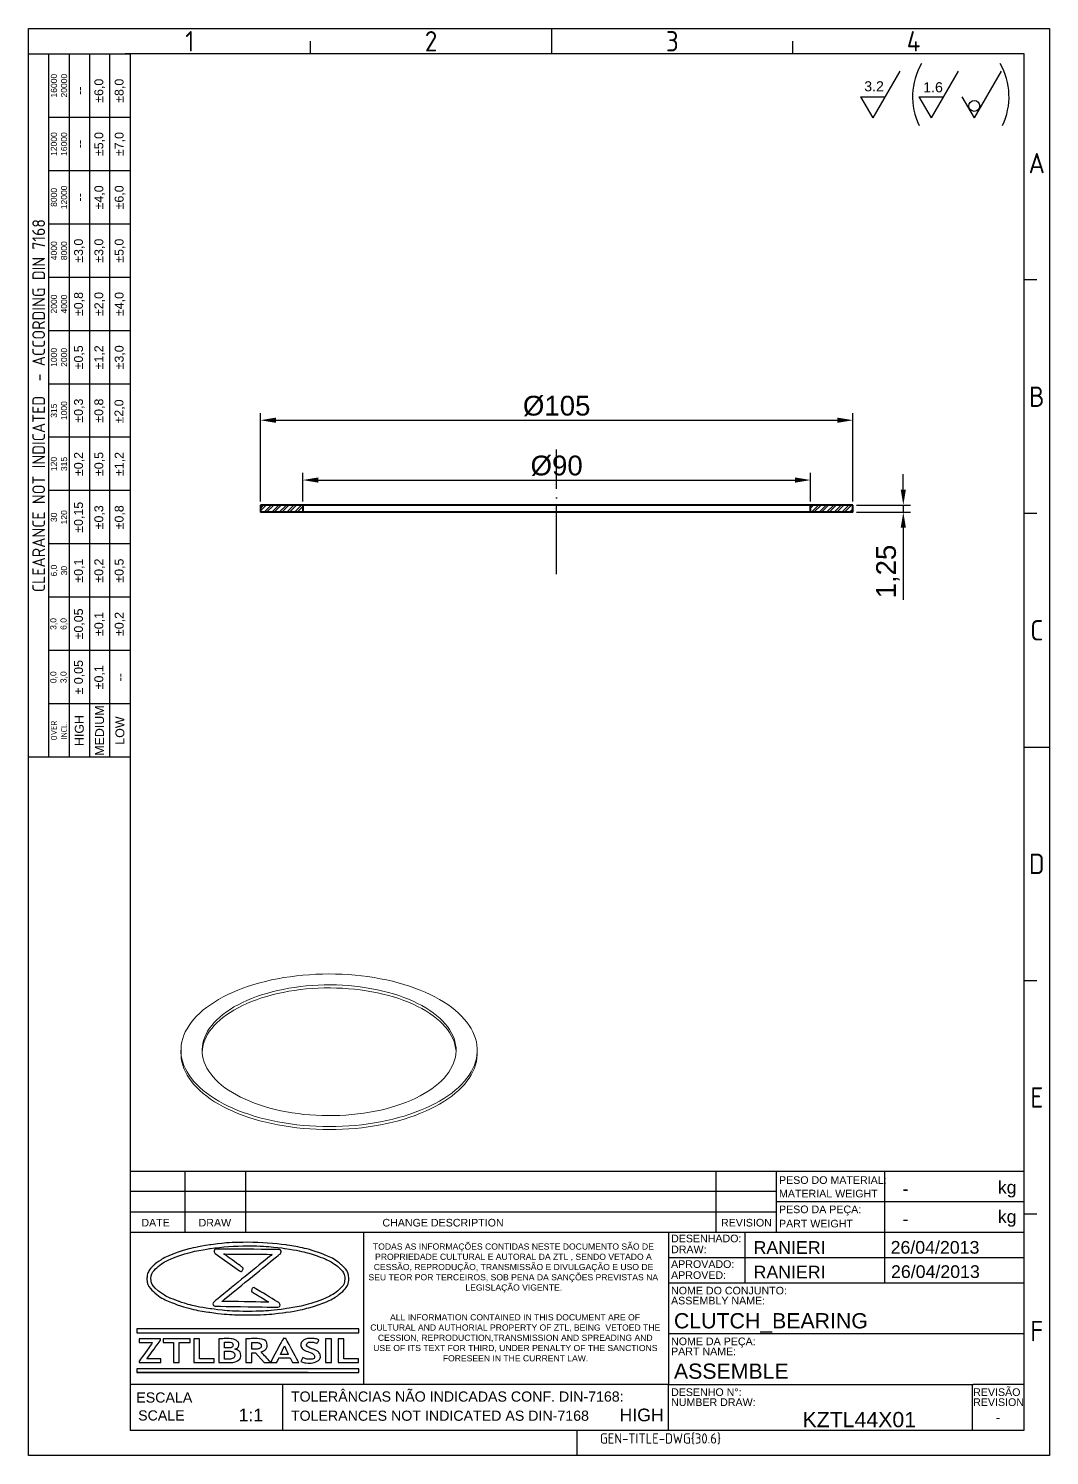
# Model space of a CAD drawing. Header units: millimetres. Extents: x 4510 to 4691, y 1198 to 1451.
import ezdxf
from ezdxf.enums import TextEntityAlignment as Align

# ---------------------------------------------------------------- set-up
doc = ezdxf.new("R2010")
doc.units = ezdxf.units.MM
doc.linetypes.add('ACAD_ISO02W100', pattern=[15, 12, -3])
doc.linetypes.add('ACAD_ISO04W100', pattern=[30, 24, -3, 0, -3])
for name, color, linetype, lineweight in [('AM_0', 7, 'Continuous', 40), ('AM_4', 1, 'ACAD_ISO04W100', 25), ('AM_5', 1, 'Continuous', 25), ('AM_8', 40, 'ACAD_ISO02W100', 35)]:
    doc.layers.add(name, color=color, linetype=linetype, lineweight=lineweight)
doc.layers.add('Camada 1', color=7, linetype='Continuous')
doc.styles.add('ACISOTS', font='isocp.shx', dxfattribs={"height": 1})
doc.styles.get("Standard").update_dxf_attribs({"font": 'arial.ttf'})
doc.dimstyles.new('ISO-25', dxfattribs={"dimtxt": 3.5, "dimasz": 2.75, "dimexe": 1.25, "dimexo": 0.625, "dimtad": 1, "dimtxsty": 'Standard', "dimcen": 2.5, "dimadec": 0, "dimazin": 0, "dimtfac": 1, "dimtmove": 0, "dimatfit": 3, "dimfxl": 1, "dimarcsym": 0})

# ---------------------------------------------------------------- blocks, each defined once
blk = doc.blocks.new('*D12')
at = {"layer": 'AM_5', "color": 0, "lineweight": -2, "ltscale": 0.25, "transparency": 16777216}
for p, q in [((4551.51, 1366.96), (4551.51, 1382.63)), ((4554.26, 1381.38), (4653.76, 1381.38)), ((4656.51, 1366.96), (4656.51, 1382.63))]:
    blk.add_line(p, q, dxfattribs=at)
at = {"layer": 'AM_5', "color": 0, "ltscale": 0.25, "transparency": 16777216}
for points in [[(4554.26, 1381.84), (4554.26, 1380.92), (4551.51, 1381.38)], [(4653.76, 1381.84), (4653.76, 1380.92), (4656.51, 1381.38)]]:
    blk.add_solid(points, dxfattribs=at)
at = {"layer": 'Defpoints', "color": 0, "ltscale": 0.25, "transparency": 16777216}
for p in [(4656.51, 1381.38), (4551.51, 1366.33), (4656.51, 1366.33)]:
    blk.add_point(p, dxfattribs=at)
at = {"layer": 'AM_5', "color": 0, "ltscale": 0.25, "transparency": 16777216, "insert": (4604.01, 1383.89), "char_height": 3.5, "attachment_point": 5}
blk.add_mtext('%%C105', dxfattribs=at)
blk = doc.blocks.new('*D13')
at = {"layer": 'AM_5', "color": 0, "lineweight": -2, "ltscale": 0.25, "transparency": 16777216}
for p, q in [((4559.01, 1366.96), (4559.01, 1372.03)), ((4561.76, 1370.78), (4646.26, 1370.78)), ((4649.01, 1366.96), (4649.01, 1372.03))]:
    blk.add_line(p, q, dxfattribs=at)
at = {"layer": 'AM_5', "color": 0, "ltscale": 0.25, "transparency": 16777216}
for points in [[(4561.76, 1371.24), (4561.76, 1370.32), (4559.01, 1370.78)], [(4646.26, 1371.24), (4646.26, 1370.32), (4649.01, 1370.78)]]:
    blk.add_solid(points, dxfattribs=at)
at = {"layer": 'Defpoints', "color": 0, "ltscale": 0.25, "transparency": 16777216}
for p in [(4649.01, 1370.78), (4559.01, 1366.33), (4649.01, 1366.33)]:
    blk.add_point(p, dxfattribs=at)
at = {"layer": 'AM_5', "color": 0, "ltscale": 0.25, "transparency": 16777216, "insert": (4604.01, 1373.29), "char_height": 3.5, "attachment_point": 5}
blk.add_mtext('%%C90', dxfattribs=at)
blk = doc.blocks.new('*D14')
at = {"layer": 'AM_5', "color": 0, "lineweight": -2, "ltscale": 0.25, "transparency": 16777216}
for p, q in [((4665.43, 1369.08), (4665.43, 1371.83)), ((4657.13, 1366.33), (4666.68, 1366.33)), ((4665.43, 1366.33), (4665.43, 1365.08)), ((4657.13, 1365.08), (4666.68, 1365.08)), ((4665.43, 1362.33), (4665.43, 1349.54))]:
    blk.add_line(p, q, dxfattribs=at)
at = {"layer": 'AM_5', "color": 0, "ltscale": 0.25, "transparency": 16777216}
for points in [[(4664.97, 1369.08), (4665.89, 1369.08), (4665.43, 1366.33)], [(4664.97, 1362.33), (4665.89, 1362.33), (4665.43, 1365.08)]]:
    blk.add_solid(points, dxfattribs=at)
at = {"layer": 'Defpoints', "color": 0, "ltscale": 0.25, "transparency": 16777216}
for p in [(4656.51, 1366.33), (4656.51, 1365.08), (4665.43, 1365.08)]:
    blk.add_point(p, dxfattribs=at)
at = {"layer": 'AM_5', "color": 0, "ltscale": 0.25, "transparency": 16777216, "insert": (4662.7, 1354.56), "char_height": 3.5, "attachment_point": 5, "rotation": 90}
blk.add_mtext('1,25', dxfattribs=at)

msp = doc.modelspace()

# ---------------------------------------------------------------- hatches: boundary and pattern name
at = {"layer": 'AM_5', "ltscale": 0.25}
h = msp.add_hatch(dxfattribs=at)
h.set_pattern_fill('ANSI32', color=256, scale=0.1)
h.paths.add_polyline_path([(4559.005, 1366.33), (4551.505, 1366.33), (4551.505, 1365.08), (4559.005, 1365.08)])
h.paths.add_polyline_path([(4656.505, 1366.33), (4649.005, 1366.33), (4649.005, 1365.08), (4656.505, 1365.08)])

# ---------------------------------------------------------------- linework, layer by layer
at = {"color": 135, "lineweight": 25}
for p, q in [((4510.431, 1197.901), (4510.431, 1450.801)), ((4510.431, 1450.801), (4691.331, 1450.801)), ((4603.131, 1446.301), (4603.131, 1450.801)), ((4691.331, 1450.801), (4691.331, 1197.901)), ((4560.381, 1446.301), (4560.381, 1448.551)), ((4645.881, 1446.301), (4645.881, 1448.551)), ((4514.031, 1321.651), (4514.031, 1446.301)), ((4517.631, 1446.301), (4517.631, 1321.651)), ((4521.231, 1446.301), (4521.231, 1321.651)), ((4524.831, 1321.651), (4524.831, 1446.301)), ((4528.431, 1435.051), (4514.031, 1435.051)), ((4528.431, 1425.601), (4514.031, 1425.601)), ((4528.431, 1416.151), (4514.031, 1416.151)), ((4528.431, 1406.701), (4514.031, 1406.701)), ((4689.081, 1406.251), (4686.831, 1406.251)), ((4528.431, 1397.251), (4514.031, 1397.251)), ((4528.431, 1387.801), (4514.031, 1387.801)), ((4528.431, 1378.351), (4514.031, 1378.351)), ((4528.431, 1368.901), (4514.031, 1368.901)), ((4689.081, 1364.851), (4686.831, 1364.851)), ((4528.431, 1359.451), (4514.031, 1359.451)), ((4528.431, 1350.001), (4514.031, 1350.001)), ((4528.431, 1340.551), (4514.031, 1340.551)), ((4528.431, 1331.101), (4514.031, 1331.101)), ((4686.831, 1323.451), (4691.331, 1323.451)), ((4689.081, 1282.051), (4686.831, 1282.051)), ((4689.081, 1240.651), (4686.831, 1240.651)), ((4607.631, 1197.901), (4607.631, 1202.401)), ((4691.331, 1197.901), (4510.431, 1197.901))]:
    msp.add_line(p, q, dxfattribs=at)
for p, q in [((4686.831, 1446.301), (4527.531, 1446.301)), ((4528.431, 1446.301), (4528.431, 1202.401)), ((4686.831, 1202.401), (4686.831, 1446.301)), ((4528.431, 1248.301), (4686.831, 1248.301)), ((4528.431, 1248.301), (4528.431, 1202.401)), ((4528.431, 1248.301), (4642.954, 1248.301)), ((4538.154, 1237.501), (4538.154, 1248.301)), ((4548.929, 1237.501), (4548.929, 1248.301)), ((4632.248, 1237.501), (4632.248, 1248.301)), ((4642.954, 1237.501), (4642.954, 1248.301)), ((4662.081, 1248.301), (4662.081, 1242.901)), ((4686.831, 1202.401), (4686.831, 1248.301)), ((4642.954, 1244.701), (4528.431, 1244.701)), ((4642.954, 1242.901), (4686.831, 1242.901)), ((4662.081, 1242.901), (4662.081, 1237.501)), ((4528.431, 1241.101), (4642.954, 1241.101)), ((4528.431, 1237.501), (4623.831, 1237.501)), ((4569.77, 1237.501), (4569.77, 1210.501)), ((4623.831, 1237.501), (4623.831, 1220.401)), ((4623.831, 1237.501), (4686.831, 1237.501)), ((4637.331, 1237.501), (4637.331, 1228.501)), ((4662.081, 1237.501), (4662.081, 1228.501)), ((4623.831, 1233.001), (4686.831, 1233.001)), ((4623.831, 1228.501), (4686.831, 1228.501)), ((4623.831, 1220.401), (4623.831, 1210.501)), ((4623.831, 1219.501), (4686.831, 1219.501)), ((4623.831, 1210.501), (4528.431, 1210.501)), ((4555.431, 1210.501), (4555.431, 1202.401)), ((4623.831, 1202.401), (4623.831, 1210.501)), ((4623.831, 1210.501), (4677.831, 1210.501)), ((4677.609, 1210.501), (4677.609, 1202.401)), ((4686.831, 1210.501), (4677.831, 1210.501)), ((4528.431, 1202.401), (4686.831, 1202.401)), ((4528.431, 1202.401), (4686.831, 1202.401))]:
    msp.add_line(p, q)
at = {"color": 7, "linetype": 'Continuous', "lineweight": 15}
for p, q in [((4537.442, 1269.715), (4537.442, 1269.179)), ((4589.942, 1269.179), (4589.942, 1269.715))]:
    msp.add_line(p, q, dxfattribs=at)
at = {"color": 135, "lineweight": 25}
msp.add_lwpolyline([(4528.431, 1446.301), (4528.431, 1321.651), (4510.431, 1321.651), (4510.431, 1446.301)], close=True, dxfattribs=at)
at = {"color": 7, "linetype": 'Continuous', "lineweight": 15, "flags": 128}
for points in [[(4575.943, 1281.672), (4576.958, 1281.381), (4577.947, 1281.067), (4578.908, 1280.731), (4579.839, 1280.374), (4580.739, 1279.996), (4581.605, 1279.597), (4582.436, 1279.18), (4583.231, 1278.743), (4583.987, 1278.289), (4584.704, 1277.819), (4585.379, 1277.332), (4586.012, 1276.83), (4586.601, 1276.315), (4587.146, 1275.787), (4587.644, 1275.246), (4588.096, 1274.695), (4588.5, 1274.134), (4588.855, 1273.565), (4589.161, 1272.988), (4589.417, 1272.404), (4589.623, 1271.816), (4589.778, 1271.223), (4589.882, 1270.627), (4589.935, 1270.03), (4589.936, 1269.431), (4589.886, 1268.834), (4589.785, 1268.238), (4589.633, 1267.645), (4589.43, 1267.056), (4589.176, 1266.472), (4588.873, 1265.895), (4588.52, 1265.325), (4588.119, 1264.764), (4587.67, 1264.212), (4587.173, 1263.671), (4586.631, 1263.142), (4586.045, 1262.626), (4585.414, 1262.124), (4584.741, 1261.636), (4584.026, 1261.165), (4583.272, 1260.71), (4582.479, 1260.272), (4581.65, 1259.854), (4580.786, 1259.454), (4579.888, 1259.075), (4578.958, 1258.716), (4577.999, 1258.379), (4577.011, 1258.064), (4575.997, 1257.772), (4574.96, 1257.504), (4573.9, 1257.259), (4572.82, 1257.039), (4571.723, 1256.843), (4570.609, 1256.673), (4569.483, 1256.528), (4568.344, 1256.409), (4567.197, 1256.316), (4566.043, 1256.249), (4564.884, 1256.209), (4563.723, 1256.195), (4562.562, 1256.207), (4561.403, 1256.246), (4560.248, 1256.312), (4559.101, 1256.403), (4557.962, 1256.521), (4556.834, 1256.664), (4555.72, 1256.833), (4554.622, 1257.028), (4553.541, 1257.247), (4552.48, 1257.49), (4551.441, 1257.758), (4550.426, 1258.048), (4549.438, 1258.362), (4548.476, 1258.698), (4547.545, 1259.055), (4546.646, 1259.434), (4545.779, 1259.832), (4544.948, 1260.25), (4544.153, 1260.686), (4543.397, 1261.14), (4542.681, 1261.611), (4542.005, 1262.097), (4541.372, 1262.599), (4540.783, 1263.114), (4540.238, 1263.643), (4539.74, 1264.183), (4539.288, 1264.734), (4538.884, 1265.295), (4538.529, 1265.864), (4538.223, 1266.441), (4537.967, 1267.025), (4537.761, 1267.614), (4537.606, 1268.206), (4537.502, 1268.802), (4537.449, 1269.4), (4537.448, 1269.998), (4537.498, 1270.595), (4537.599, 1271.191), (4537.752, 1271.784), (4537.955, 1272.373), (4538.208, 1272.957), (4538.512, 1273.534), (4538.864, 1274.104), (4539.266, 1274.666), (4539.715, 1275.217), (4540.211, 1275.758), (4540.753, 1276.287), (4541.34, 1276.803), (4541.97, 1277.306), (4542.644, 1277.793), (4543.358, 1278.265), (4544.112, 1278.72), (4544.905, 1279.157), (4545.734, 1279.576), (4546.599, 1279.975), (4547.497, 1280.354), (4548.426, 1280.713), (4549.386, 1281.05), (4550.373, 1281.365), (4551.387, 1281.657), (4552.425, 1281.926), (4553.484, 1282.17), (4554.564, 1282.391), (4555.662, 1282.586), (4556.775, 1282.757), (4557.902, 1282.901), (4559.04, 1283.02), (4560.187, 1283.113), (4561.341, 1283.18), (4562.5, 1283.22), (4563.661, 1283.234), (4564.822, 1283.222), (4565.981, 1283.183), (4567.136, 1283.118), (4568.284, 1283.026), (4569.422, 1282.908), (4570.55, 1282.765), (4571.664, 1282.596), (4572.762, 1282.402), (4573.843, 1282.183), (4574.904, 1281.939), (4575.943, 1281.672)], [(4574.193, 1279.964), (4575.128, 1279.695), (4576.037, 1279.403), (4576.918, 1279.09), (4577.769, 1278.755), (4578.588, 1278.4), (4579.374, 1278.025), (4580.124, 1277.631), (4580.836, 1277.219), (4581.51, 1276.791), (4582.144, 1276.346), (4582.736, 1275.886), (4583.284, 1275.413), (4583.789, 1274.926), (4584.247, 1274.428), (4584.659, 1273.919), (4585.024, 1273.4), (4585.34, 1272.873), (4585.608, 1272.339), (4585.825, 1271.799), (4585.993, 1271.254), (4586.11, 1270.706), (4586.176, 1270.155), (4586.191, 1269.604), (4586.155, 1269.053), (4586.069, 1268.503), (4585.932, 1267.956), (4585.744, 1267.413), (4585.506, 1266.875), (4585.219, 1266.344), (4584.883, 1265.82), (4584.5, 1265.305), (4584.069, 1264.8), (4583.592, 1264.306), (4583.069, 1263.825), (4582.503, 1263.357), (4581.895, 1262.903), (4581.245, 1262.465), (4580.555, 1262.043), (4579.827, 1261.638), (4579.063, 1261.252), (4578.263, 1260.885), (4577.431, 1260.538), (4576.568, 1260.211), (4575.675, 1259.907), (4574.756, 1259.624), (4573.811, 1259.364), (4572.843, 1259.128), (4571.855, 1258.916), (4570.848, 1258.728), (4569.825, 1258.565), (4568.788, 1258.427), (4567.739, 1258.315), (4566.681, 1258.229), (4565.617, 1258.169), (4564.548, 1258.135), (4563.477, 1258.127), (4562.407, 1258.145), (4561.34, 1258.19), (4560.278, 1258.261), (4559.223, 1258.357), (4558.179, 1258.48), (4557.147, 1258.627), (4556.13, 1258.8), (4555.131, 1258.998), (4554.15, 1259.22), (4553.192, 1259.466), (4552.257, 1259.735), (4551.348, 1260.026), (4550.466, 1260.34), (4549.615, 1260.674), (4548.796, 1261.03), (4548.011, 1261.405), (4547.261, 1261.798), (4546.548, 1262.21), (4545.874, 1262.639), (4545.24, 1263.083), (4544.649, 1263.543), (4544.1, 1264.017), (4543.596, 1264.503), (4543.137, 1265.002), (4542.725, 1265.511), (4542.36, 1266.029), (4542.044, 1266.556), (4541.777, 1267.09), (4541.559, 1267.63), (4541.392, 1268.175), (4541.275, 1268.723), (4541.208, 1269.274), (4541.193, 1269.825), (4541.229, 1270.377), (4541.315, 1270.926), (4541.453, 1271.473), (4541.64, 1272.016), (4541.878, 1272.554), (4542.165, 1273.086), (4542.501, 1273.609), (4542.885, 1274.124), (4543.316, 1274.629), (4543.793, 1275.123), (4544.315, 1275.604), (4544.881, 1276.073), (4545.49, 1276.526), (4546.14, 1276.965), (4546.829, 1277.387), (4547.557, 1277.791), (4548.322, 1278.178), (4549.121, 1278.545), (4549.953, 1278.892), (4550.817, 1279.218), (4551.709, 1279.523), (4552.629, 1279.805), (4553.574, 1280.065), (4554.541, 1280.301), (4555.53, 1280.514), (4556.537, 1280.701), (4557.56, 1280.864), (4558.597, 1281.002), (4559.645, 1281.114), (4560.703, 1281.2), (4561.767, 1281.261), (4562.836, 1281.295), (4563.907, 1281.303), (4564.977, 1281.284), (4566.045, 1281.24), (4567.107, 1281.169), (4568.161, 1281.072), (4569.205, 1280.95), (4570.237, 1280.802), (4571.254, 1280.629), (4572.254, 1280.431), (4573.234, 1280.209), (4574.193, 1279.964)], [(4541.198, 1269.447), (4541.229, 1269.841), (4541.315, 1270.391), (4541.453, 1270.938), (4541.64, 1271.481), (4541.878, 1272.018), (4542.165, 1272.55), (4542.501, 1273.074), (4542.885, 1273.588), (4543.316, 1274.093), (4543.793, 1274.587), (4544.315, 1275.069), (4544.881, 1275.537), (4545.49, 1275.991), (4546.14, 1276.429), (4546.829, 1276.851), (4547.557, 1277.256), (4548.322, 1277.642), (4549.121, 1278.009), (4549.953, 1278.356), (4550.817, 1278.682), (4551.709, 1278.987), (4552.629, 1279.27), (4553.574, 1279.529), (4554.541, 1279.766), (4555.53, 1279.978), (4556.537, 1280.166), (4557.56, 1280.329), (4558.597, 1280.466), (4559.645, 1280.578), (4560.703, 1280.665), (4561.767, 1280.725), (4562.836, 1280.759), (4563.907, 1280.767), (4564.977, 1280.748), (4566.045, 1280.704), (4567.107, 1280.633), (4568.161, 1280.536), (4569.205, 1280.414), (4570.237, 1280.266), (4571.254, 1280.093), (4572.254, 1279.896), (4573.234, 1279.674), (4574.193, 1279.428)], [(4574.193, 1279.428), (4575.128, 1279.159), (4576.037, 1278.867), (4576.918, 1278.554), (4577.769, 1278.219), (4578.588, 1277.864), (4579.374, 1277.489), (4580.124, 1277.095), (4580.836, 1276.684), (4581.51, 1276.255), (4582.144, 1275.81), (4582.736, 1275.351), (4583.284, 1274.877), (4583.789, 1274.39), (4584.247, 1273.892), (4584.659, 1273.383), (4585.024, 1272.864), (4585.34, 1272.337), (4585.608, 1271.803), (4585.825, 1271.263), (4585.993, 1270.719), (4586.11, 1270.17), (4586.176, 1269.62), (4586.186, 1269.447)], [(4589.942, 1269.179), (4589.936, 1268.896), (4589.886, 1268.298), (4589.785, 1267.702), (4589.633, 1267.109), (4589.43, 1266.52), (4589.176, 1265.937), (4588.873, 1265.359), (4588.52, 1264.789), (4588.119, 1264.228), (4587.67, 1263.676), (4587.173, 1263.135), (4586.631, 1262.606), (4586.045, 1262.09), (4585.414, 1261.588), (4584.741, 1261.1), (4584.026, 1260.629), (4583.272, 1260.174), (4582.479, 1259.737), (4581.65, 1259.318), (4580.786, 1258.919), (4579.888, 1258.539), (4578.958, 1258.181), (4577.999, 1257.844), (4577.011, 1257.529), (4575.997, 1257.237), (4574.96, 1256.968), (4573.9, 1256.723), (4572.82, 1256.503), (4571.723, 1256.307), (4570.609, 1256.137), (4569.483, 1255.992), (4568.344, 1255.873), (4567.197, 1255.78), (4566.043, 1255.714), (4564.884, 1255.673), (4563.723, 1255.659), (4562.562, 1255.672), (4561.403, 1255.711), (4560.248, 1255.776), (4559.101, 1255.868), (4557.962, 1255.985), (4556.834, 1256.129), (4555.72, 1256.298), (4554.622, 1256.492), (4553.541, 1256.711), (4552.48, 1256.954), (4551.441, 1257.222), (4550.426, 1257.513), (4549.438, 1257.826), (4548.476, 1258.162), (4547.545, 1258.52), (4546.646, 1258.898), (4545.779, 1259.296), (4544.948, 1259.714), (4544.153, 1260.15), (4543.397, 1260.604), (4542.681, 1261.075), (4542.005, 1261.562), (4541.372, 1262.063), (4540.783, 1262.579), (4540.238, 1263.107), (4539.74, 1263.647), (4539.288, 1264.198), (4538.884, 1264.759), (4538.529, 1265.329), (4538.223, 1265.906), (4537.967, 1266.489), (4537.761, 1267.078), (4537.606, 1267.671), (4537.502, 1268.266), (4537.449, 1268.864), (4537.442, 1269.179)]]:
    msp.add_lwpolyline(points, dxfattribs=at)
at = {"layer": 'AM_0'}
for p, q in [((4551.505, 1366.33), (4551.505, 1365.08)), ((4656.505, 1366.33), (4551.505, 1366.33)), ((4559.005, 1366.33), (4559.005, 1365.08)), ((4649.005, 1365.08), (4649.005, 1366.33)), ((4656.505, 1365.08), (4656.505, 1366.33)), ((4656.505, 1365.08), (4551.505, 1365.08))]:
    msp.add_line(p, q, dxfattribs=at)
at = {"layer": 'AM_4', "ltscale": 0.5}
msp.add_line((4604.005, 1354.123), (4604.005, 1376.204), dxfattribs=at)
at = {"layer": 'AM_5'}
for p, q in [((4664.803, 1443.246), (4660.018, 1434.957)), ((4675.167, 1443.246), (4670.381, 1434.957)), ((4682.787, 1443.246), (4678.001, 1434.957)), ((4657.843, 1438.725), (4662.193, 1438.725)), ((4657.843, 1438.725), (4660.018, 1434.957)), ((4668.206, 1438.725), (4672.556, 1438.725)), ((4668.206, 1438.725), (4670.381, 1434.957)), ((4675.826, 1438.725), (4678.001, 1434.957))]:
    msp.add_line(p, q, dxfattribs=at)
msp.add_circle((4678.01, 1437.092), 0.965, dxfattribs=at)
for centre, start, end in [((4678.788, 1438.716), 149.81687, 205.95777), ((4672.456, 1438.716), 334.04223, 30.18313)]:
    msp.add_arc(centre, 11.714, start, end, dxfattribs=at)
at = {"layer": 'AM_8', "color": 0, "linetype": 'Continuous'}
msp.add_line((4529.623, 1212.607), (4559.957, 1212.607), dxfattribs=at)
at = {"layer": 'Camada 1'}
for points, knots in [([(4549.303, 1235.678), (4551.692, 1235.678), (4553.975, 1235.511), (4556.061, 1235.208), (4556.061, 1235.208), (4558.228, 1234.893), (4560.183, 1234.432), (4561.823, 1233.86), (4561.823, 1233.86), (4563.506, 1233.272), (4564.864, 1232.563), (4565.792, 1231.77), (4565.792, 1231.77), (4566.696, 1230.997), (4567.196, 1230.143), (4567.196, 1229.24), (4567.196, 1229.24), (4567.196, 1228.336), (4566.696, 1227.482), (4565.792, 1226.709), (4565.792, 1226.709), (4564.864, 1225.916), (4563.506, 1225.207), (4561.823, 1224.62), (4561.823, 1224.62), (4560.183, 1224.047), (4558.228, 1223.586), (4556.061, 1223.271), (4556.061, 1223.271), (4553.975, 1222.968), (4551.692, 1222.801), (4549.303, 1222.801), (4549.303, 1222.801), (4546.914, 1222.801), (4544.632, 1222.968), (4542.546, 1223.271), (4542.546, 1223.271), (4540.378, 1223.586), (4538.423, 1224.047), (4536.784, 1224.62), (4536.784, 1224.62), (4535.101, 1225.207), (4533.743, 1225.916), (4532.814, 1226.709), (4532.814, 1226.709), (4531.91, 1227.482), (4531.411, 1228.336), (4531.411, 1229.24), (4531.411, 1229.24), (4531.411, 1230.143), (4531.91, 1230.997), (4532.814, 1231.77), (4532.814, 1231.77), (4533.743, 1232.563), (4535.101, 1233.272), (4536.784, 1233.86), (4536.784, 1233.86), (4538.423, 1234.432), (4540.378, 1234.893), (4542.546, 1235.208), (4542.546, 1235.208), (4544.632, 1235.511), (4546.914, 1235.678), (4549.303, 1235.678)], [0, 0, 0, 0, 0.0588235, 0.0588235, 0.0588235, 0.0882353, 0.1176471, 0.1176471, 0.1176471, 0.1470588, 0.1764706, 0.1764706, 0.1764706, 0.2058824, 0.2352941, 0.2352941, 0.2352941, 0.2647059, 0.2941176, 0.2941176, 0.2941176, 0.3235294, 0.3529412, 0.3529412, 0.3529412, 0.3823529, 0.4117647, 0.4117647, 0.4117647, 0.4411765, 0.4705882, 0.4705882, 0.4705882, 0.5, 0.5294118, 0.5294118, 0.5294118, 0.5588235, 0.5882353, 0.5882353, 0.5882353, 0.6176471, 0.6470588, 0.6470588, 0.6470588, 0.6764706, 0.7058824, 0.7058824, 0.7058824, 0.7352941, 0.7647059, 0.7647059, 0.7647059, 0.7941176, 0.8235294, 0.8235294, 0.8235294, 0.8529412, 0.8823529, 0.8823529, 0.8823529, 0.9411765, 1, 1, 1, 1]), ([(4549.303, 1235.043), (4546.956, 1235.043), (4544.717, 1234.88), (4542.675, 1234.584), (4542.675, 1234.584), (4540.553, 1234.277), (4538.643, 1233.827), (4537.045, 1233.269), (4537.045, 1233.269), (4535.49, 1232.726), (4534.238, 1232.086), (4533.384, 1231.382), (4533.384, 1231.382), (4532.575, 1230.713), (4532.127, 1229.989), (4532.127, 1229.24), (4532.127, 1229.24), (4532.127, 1228.49), (4532.575, 1227.766), (4533.384, 1227.098), (4533.384, 1227.098), (4534.238, 1226.393), (4535.49, 1225.753), (4537.045, 1225.21), (4537.045, 1225.21), (4538.643, 1224.652), (4540.553, 1224.202), (4542.675, 1223.895), (4542.675, 1223.895), (4544.717, 1223.599), (4546.956, 1223.436), (4549.303, 1223.436), (4549.303, 1223.436), (4551.65, 1223.436), (4553.89, 1223.599), (4555.932, 1223.895), (4555.932, 1223.895), (4558.054, 1224.202), (4559.964, 1224.652), (4561.561, 1225.21), (4561.561, 1225.21), (4563.116, 1225.753), (4564.369, 1226.393), (4565.222, 1227.098), (4565.222, 1227.098), (4566.032, 1227.766), (4566.479, 1228.49), (4566.479, 1229.24), (4566.479, 1229.24), (4566.479, 1229.989), (4566.032, 1230.713), (4565.222, 1231.382), (4565.222, 1231.382), (4564.369, 1232.086), (4563.116, 1232.726), (4561.561, 1233.269), (4561.561, 1233.269), (4559.964, 1233.827), (4558.054, 1234.277), (4555.932, 1234.584), (4555.932, 1234.584), (4553.89, 1234.88), (4551.65, 1235.043), (4549.303, 1235.043)], [0, 0, 0, 0, 0.0588235, 0.0588235, 0.0588235, 0.0882353, 0.1176471, 0.1176471, 0.1176471, 0.1470588, 0.1764706, 0.1764706, 0.1764706, 0.2058824, 0.2352941, 0.2352941, 0.2352941, 0.2647059, 0.2941176, 0.2941176, 0.2941176, 0.3235294, 0.3529412, 0.3529412, 0.3529412, 0.3823529, 0.4117647, 0.4117647, 0.4117647, 0.4411765, 0.4705882, 0.4705882, 0.4705882, 0.5, 0.5294118, 0.5294118, 0.5294118, 0.5588235, 0.5882353, 0.5882353, 0.5882353, 0.6176471, 0.6470588, 0.6470588, 0.6470588, 0.6764706, 0.7058824, 0.7058824, 0.7058824, 0.7352941, 0.7647059, 0.7647059, 0.7647059, 0.7941176, 0.8235294, 0.8235294, 0.8235294, 0.8529412, 0.8823529, 0.8823529, 0.8823529, 0.9411765, 1, 1, 1, 1]), ([(4547.815, 1230.611), (4547.815, 1230.611), (4543.528, 1233.682), (4543.528, 1233.682), (4543.528, 1233.682), (4543.209, 1233.911), (4543.339, 1234.491), (4543.715, 1234.488), (4543.715, 1234.488), (4543.715, 1234.488), (4554.786, 1234.399), (4554.786, 1234.399), (4554.786, 1234.399), (4555.149, 1234.397), (4555.284, 1233.848), (4554.988, 1233.607), (4554.988, 1233.607), (4554.988, 1233.607), (4544.681, 1225.21), (4544.681, 1225.21), (4544.681, 1225.21), (4544.681, 1225.21), (4553.034, 1225.076), (4553.034, 1225.076), (4553.034, 1225.076), (4553.034, 1225.076), (4550.225, 1226.768), (4550.225, 1226.768), (4550.225, 1226.768), (4550.04, 1226.88), (4549.855, 1226.991), (4550.016, 1227.377), (4550.016, 1227.377), (4550.177, 1227.763), (4550.362, 1227.652), (4550.547, 1227.541), (4550.547, 1227.541), (4550.547, 1227.541), (4554.759, 1225.003), (4554.759, 1225.003), (4554.759, 1225.003), (4555.104, 1224.795), (4554.982, 1224.177), (4554.594, 1224.183), (4554.594, 1224.183), (4554.594, 1224.183), (4543.523, 1224.361), (4543.523, 1224.361), (4543.523, 1224.361), (4543.16, 1224.367), (4543.028, 1224.913), (4543.324, 1225.154), (4543.324, 1225.154), (4543.324, 1225.154), (4553.619, 1233.542), (4553.619, 1233.542), (4553.619, 1233.542), (4553.619, 1233.542), (4545.038, 1233.611), (4545.038, 1233.611), (4545.038, 1233.611), (4545.038, 1233.611), (4548.185, 1231.356), (4548.185, 1231.356), (4548.185, 1231.356), (4548.361, 1231.23), (4548.536, 1231.104), (4548.351, 1230.732), (4548.351, 1230.732), (4548.166, 1230.359), (4547.99, 1230.485), (4547.815, 1230.611)], [0, 0, 0, 0, 0.0526316, 0.0526316, 0.0526316, 0.0789474, 0.1052632, 0.1052632, 0.1052632, 0.1315789, 0.1578947, 0.1578947, 0.1578947, 0.1842105, 0.2105263, 0.2105263, 0.2105263, 0.2368421, 0.2631579, 0.2631579, 0.2631579, 0.2894737, 0.3157895, 0.3157895, 0.3157895, 0.3421053, 0.3684211, 0.3684211, 0.3684211, 0.3947368, 0.4210526, 0.4210526, 0.4210526, 0.4473684, 0.4736842, 0.4736842, 0.4736842, 0.5, 0.5263158, 0.5263158, 0.5263158, 0.5526316, 0.5789474, 0.5789474, 0.5789474, 0.6052632, 0.6315789, 0.6315789, 0.6315789, 0.6578947, 0.6842105, 0.6842105, 0.6842105, 0.7105263, 0.7368421, 0.7368421, 0.7368421, 0.7631579, 0.7894737, 0.7894737, 0.7894737, 0.8157895, 0.8421053, 0.8421053, 0.8421053, 0.8684211, 0.8947368, 0.8947368, 0.8947368, 0.9473684, 1, 1, 1, 1]), ([(4529.7, 1220.316), (4529.7, 1220.316), (4568.907, 1220.316), (4568.907, 1220.316), (4568.907, 1220.316), (4568.907, 1220.316), (4568.984, 1220.316), (4568.984, 1220.316), (4568.984, 1220.316), (4568.984, 1220.316), (4568.984, 1220.239), (4568.984, 1220.239), (4568.984, 1220.239), (4568.984, 1220.239), (4568.984, 1219.729), (4568.984, 1219.729), (4568.984, 1219.729), (4568.984, 1219.729), (4568.984, 1219.652), (4568.984, 1219.652), (4568.984, 1219.652), (4568.984, 1219.652), (4568.907, 1219.652), (4568.907, 1219.652), (4568.907, 1219.652), (4568.907, 1219.652), (4529.7, 1219.652), (4529.7, 1219.652), (4529.7, 1219.652), (4529.7, 1219.652), (4529.623, 1219.652), (4529.623, 1219.652), (4529.623, 1219.652), (4529.623, 1219.652), (4529.623, 1219.729), (4529.623, 1219.729), (4529.623, 1219.729), (4529.623, 1219.729), (4529.623, 1220.239), (4529.623, 1220.239), (4529.623, 1220.239), (4529.623, 1220.239), (4529.623, 1220.316), (4529.623, 1220.316), (4529.623, 1220.316), (4529.623, 1220.316), (4529.7, 1220.316), (4529.7, 1220.316)], [0, 0, 0, 0, 0.0769231, 0.0769231, 0.0769231, 0.1153846, 0.1538462, 0.1538462, 0.1538462, 0.1923077, 0.2307692, 0.2307692, 0.2307692, 0.2692308, 0.3076923, 0.3076923, 0.3076923, 0.3461538, 0.3846154, 0.3846154, 0.3846154, 0.4230769, 0.4615385, 0.4615385, 0.4615385, 0.5, 0.5384615, 0.5384615, 0.5384615, 0.5769231, 0.6153846, 0.6153846, 0.6153846, 0.6538462, 0.6923077, 0.6923077, 0.6923077, 0.7307692, 0.7692308, 0.7692308, 0.7692308, 0.8076923, 0.8461538, 0.8461538, 0.8461538, 0.9230769, 1, 1, 1, 1]), ([(4530.013, 1214.349), (4530.013, 1214.349), (4530.013, 1214.591), (4530.013, 1214.591), (4530.013, 1214.591), (4530.013, 1214.591), (4532.411, 1217.909), (4532.411, 1217.909), (4532.411, 1217.909), (4532.411, 1217.909), (4530.053, 1217.909), (4530.053, 1217.909), (4530.053, 1217.909), (4530.053, 1217.909), (4530.053, 1218.575), (4530.053, 1218.575), (4530.053, 1218.575), (4530.053, 1218.575), (4533.802, 1218.575), (4533.802, 1218.575), (4533.802, 1218.575), (4533.802, 1218.575), (4533.802, 1218.333), (4533.802, 1218.333), (4533.802, 1218.333), (4533.802, 1218.333), (4531.396, 1215.016), (4531.396, 1215.016), (4531.396, 1215.016), (4531.396, 1215.016), (4533.888, 1215.016), (4533.888, 1215.016), (4533.888, 1215.016), (4533.888, 1215.016), (4533.888, 1214.349), (4533.888, 1214.349), (4533.888, 1214.349), (4533.888, 1214.349), (4530.013, 1214.349), (4530.013, 1214.349)], [0, 0, 0, 0, 0.0909091, 0.0909091, 0.0909091, 0.1363636, 0.1818182, 0.1818182, 0.1818182, 0.2272727, 0.2727273, 0.2727273, 0.2727273, 0.3181818, 0.3636364, 0.3636364, 0.3636364, 0.4090909, 0.4545455, 0.4545455, 0.4545455, 0.5, 0.5454545, 0.5454545, 0.5454545, 0.5909091, 0.6363636, 0.6363636, 0.6363636, 0.6818182, 0.7272727, 0.7272727, 0.7272727, 0.7727273, 0.8181818, 0.8181818, 0.8181818, 0.9090909, 1, 1, 1, 1]), ([(4537.13, 1217.909), (4537.13, 1217.909), (4537.13, 1214.349), (4537.13, 1214.349), (4537.13, 1214.349), (4537.13, 1214.349), (4536.109, 1214.349), (4536.109, 1214.349), (4536.109, 1214.349), (4536.109, 1214.349), (4536.109, 1217.909), (4536.109, 1217.909), (4536.109, 1217.909), (4536.109, 1217.909), (4534.28, 1217.909), (4534.28, 1217.909), (4534.28, 1217.909), (4534.28, 1217.909), (4534.28, 1218.575), (4534.28, 1218.575), (4534.28, 1218.575), (4534.28, 1218.575), (4539.041, 1218.575), (4539.041, 1218.575), (4539.041, 1218.575), (4539.041, 1218.575), (4539.041, 1217.909), (4539.041, 1217.909), (4539.041, 1217.909), (4539.041, 1217.909), (4537.13, 1217.909), (4537.13, 1217.909)], [0, 0, 0, 0, 0.1111111, 0.1111111, 0.1111111, 0.1666667, 0.2222222, 0.2222222, 0.2222222, 0.2777778, 0.3333333, 0.3333333, 0.3333333, 0.3888889, 0.4444444, 0.4444444, 0.4444444, 0.5, 0.5555556, 0.5555556, 0.5555556, 0.6111111, 0.6666667, 0.6666667, 0.6666667, 0.7222222, 0.7777778, 0.7777778, 0.7777778, 0.8888889, 1, 1, 1, 1]), ([(4539.708, 1214.349), (4539.708, 1214.349), (4539.708, 1218.575), (4539.708, 1218.575), (4539.708, 1218.575), (4539.708, 1218.575), (4540.729, 1218.575), (4540.729, 1218.575), (4540.729, 1218.575), (4540.729, 1218.575), (4540.729, 1215.016), (4540.729, 1215.016), (4540.729, 1215.016), (4540.729, 1215.016), (4543.328, 1215.016), (4543.328, 1215.016), (4543.328, 1215.016), (4543.328, 1215.016), (4543.328, 1214.349), (4543.328, 1214.349), (4543.328, 1214.349), (4543.328, 1214.349), (4539.708, 1214.349), (4539.708, 1214.349)], [0, 0, 0, 0, 0.1428571, 0.1428571, 0.1428571, 0.2142857, 0.2857143, 0.2857143, 0.2857143, 0.3571429, 0.4285714, 0.4285714, 0.4285714, 0.5, 0.5714286, 0.5714286, 0.5714286, 0.6428571, 0.7142857, 0.7142857, 0.7142857, 0.8571429, 1, 1, 1, 1]), ([(4545.91, 1214.349), (4545.91, 1214.349), (4544.151, 1214.349), (4544.151, 1214.349), (4544.151, 1214.349), (4544.151, 1214.349), (4544.151, 1218.572), (4544.151, 1218.572), (4544.151, 1218.572), (4544.927, 1218.599), (4545.469, 1218.612), (4545.78, 1218.612), (4545.78, 1218.612), (4546.378, 1218.612), (4546.844, 1218.519), (4547.18, 1218.331), (4547.18, 1218.331), (4547.517, 1218.144), (4547.684, 1217.876), (4547.684, 1217.529), (4547.684, 1217.529), (4547.684, 1217.194), (4547.443, 1216.929), (4546.962, 1216.735), (4546.962, 1216.735), (4547.676, 1216.552), (4548.034, 1216.175), (4548.034, 1215.604), (4548.034, 1215.604), (4548.034, 1215.22), (4547.836, 1214.914), (4547.442, 1214.688), (4547.442, 1214.688), (4547.046, 1214.463), (4546.536, 1214.349), (4545.91, 1214.349)], [0, 0, 0, 0, 0.1, 0.1, 0.1, 0.15, 0.2, 0.2, 0.2, 0.25, 0.3, 0.3, 0.3, 0.35, 0.4, 0.4, 0.4, 0.45, 0.5, 0.5, 0.5, 0.55, 0.6, 0.6, 0.6, 0.65, 0.7, 0.7, 0.7, 0.75, 0.8, 0.8, 0.8, 0.9, 1, 1, 1, 1]), ([(4545.172, 1217.973), (4545.172, 1217.973), (4545.172, 1216.959), (4545.172, 1216.959), (4545.172, 1216.959), (4545.329, 1216.953), (4545.493, 1216.949), (4545.666, 1216.949), (4545.666, 1216.949), (4546.331, 1216.949), (4546.663, 1217.132), (4546.663, 1217.499), (4546.663, 1217.499), (4546.663, 1217.824), (4546.362, 1217.986), (4545.757, 1217.986), (4545.757, 1217.986), (4545.598, 1217.986), (4545.402, 1217.981), (4545.172, 1217.973)], [0, 0, 0, 0, 0.1666667, 0.1666667, 0.1666667, 0.25, 0.3333333, 0.3333333, 0.3333333, 0.4166667, 0.5, 0.5, 0.5, 0.5833333, 0.6666667, 0.6666667, 0.6666667, 0.8333333, 1, 1, 1, 1]), ([(4552.178, 1214.349), (4552.178, 1214.349), (4550.644, 1216.094), (4550.644, 1216.094), (4550.644, 1216.094), (4550.49, 1216.096), (4550.274, 1216.103), (4549.995, 1216.115), (4549.995, 1216.115), (4549.995, 1216.115), (4549.995, 1214.349), (4549.995, 1214.349), (4549.995, 1214.349), (4549.995, 1214.349), (4548.936, 1214.349), (4548.936, 1214.349), (4548.936, 1214.349), (4548.936, 1214.349), (4548.936, 1218.575), (4548.936, 1218.575), (4548.936, 1218.575), (4548.993, 1218.575), (4549.214, 1218.582), (4549.6, 1218.597), (4549.6, 1218.597), (4549.985, 1218.612), (4550.294, 1218.618), (4550.53, 1218.618), (4550.53, 1218.618), (4551.99, 1218.618), (4552.721, 1218.203), (4552.721, 1217.372), (4552.721, 1217.372), (4552.721, 1217.122), (4552.619, 1216.894), (4552.418, 1216.689), (4552.418, 1216.689), (4552.217, 1216.483), (4551.962, 1216.338), (4551.657, 1216.253), (4551.657, 1216.253), (4551.657, 1216.253), (4553.356, 1214.349), (4553.356, 1214.349), (4553.356, 1214.349), (4553.356, 1214.349), (4552.178, 1214.349), (4552.178, 1214.349)], [0, 0, 0, 0, 0.0769231, 0.0769231, 0.0769231, 0.1153846, 0.1538462, 0.1538462, 0.1538462, 0.1923077, 0.2307692, 0.2307692, 0.2307692, 0.2692308, 0.3076923, 0.3076923, 0.3076923, 0.3461538, 0.3846154, 0.3846154, 0.3846154, 0.4230769, 0.4615385, 0.4615385, 0.4615385, 0.5, 0.5384615, 0.5384615, 0.5384615, 0.5769231, 0.6153846, 0.6153846, 0.6153846, 0.6538462, 0.6923077, 0.6923077, 0.6923077, 0.7307692, 0.7692308, 0.7692308, 0.7692308, 0.8076923, 0.8461538, 0.8461538, 0.8461538, 0.9230769, 1, 1, 1, 1]), ([(4549.995, 1217.923), (4549.995, 1217.923), (4549.995, 1216.75), (4549.995, 1216.75), (4549.995, 1216.75), (4550.184, 1216.738), (4550.329, 1216.732), (4550.428, 1216.732), (4550.428, 1216.732), (4550.854, 1216.732), (4551.166, 1216.776), (4551.363, 1216.865), (4551.363, 1216.865), (4551.562, 1216.953), (4551.661, 1217.125), (4551.661, 1217.381), (4551.661, 1217.381), (4551.661, 1217.589), (4551.555, 1217.734), (4551.342, 1217.816), (4551.342, 1217.816), (4551.13, 1217.899), (4550.796, 1217.94), (4550.341, 1217.94), (4550.341, 1217.94), (4550.231, 1217.94), (4550.116, 1217.935), (4549.995, 1217.923)], [0, 0, 0, 0, 0.125, 0.125, 0.125, 0.1875, 0.25, 0.25, 0.25, 0.3125, 0.375, 0.375, 0.375, 0.4375, 0.5, 0.5, 0.5, 0.5625, 0.625, 0.625, 0.625, 0.6875, 0.75, 0.75, 0.75, 0.875, 1, 1, 1, 1]), ([(4557.202, 1214.349), (4557.202, 1214.349), (4556.783, 1215.206), (4556.783, 1215.206), (4556.783, 1215.206), (4556.783, 1215.206), (4554.812, 1215.206), (4554.812, 1215.206), (4554.812, 1215.206), (4554.812, 1215.206), (4554.411, 1214.349), (4554.411, 1214.349), (4554.411, 1214.349), (4554.411, 1214.349), (4553.278, 1214.349), (4553.278, 1214.349), (4553.278, 1214.349), (4553.278, 1214.349), (4555.57, 1218.633), (4555.57, 1218.633), (4555.57, 1218.633), (4555.57, 1218.633), (4556.018, 1218.633), (4556.018, 1218.633), (4556.018, 1218.633), (4556.018, 1218.633), (4558.329, 1214.349), (4558.329, 1214.349), (4558.329, 1214.349), (4558.329, 1214.349), (4557.202, 1214.349), (4557.202, 1214.349)], [0, 0, 0, 0, 0.1111111, 0.1111111, 0.1111111, 0.1666667, 0.2222222, 0.2222222, 0.2222222, 0.2777778, 0.3333333, 0.3333333, 0.3333333, 0.3888889, 0.4444444, 0.4444444, 0.4444444, 0.5, 0.5555556, 0.5555556, 0.5555556, 0.6111111, 0.6666667, 0.6666667, 0.6666667, 0.7222222, 0.7777778, 0.7777778, 0.7777778, 0.8888889, 1, 1, 1, 1]), ([(4555.794, 1217.34), (4555.794, 1217.34), (4555.103, 1215.78), (4555.103, 1215.78), (4555.103, 1215.78), (4555.103, 1215.78), (4556.484, 1215.78), (4556.484, 1215.78), (4556.484, 1215.78), (4556.484, 1215.78), (4555.794, 1217.34), (4555.794, 1217.34)], [0, 0, 0, 0, 0.25, 0.25, 0.25, 0.375, 0.5, 0.5, 0.5, 0.75, 1, 1, 1, 1]), ([(4558.663, 1214.583), (4558.663, 1214.583), (4559.041, 1215.255), (4559.041, 1215.255), (4559.041, 1215.255), (4559.443, 1215.047), (4559.839, 1214.944), (4560.229, 1214.944), (4560.229, 1214.944), (4560.829, 1214.944), (4561.128, 1215.098), (4561.128, 1215.405), (4561.128, 1215.405), (4561.128, 1215.55), (4561.057, 1215.686), (4560.917, 1215.817), (4560.917, 1215.817), (4560.776, 1215.948), (4560.484, 1216.095), (4560.043, 1216.257), (4560.043, 1216.257), (4559.602, 1216.42), (4559.305, 1216.554), (4559.152, 1216.658), (4559.152, 1216.658), (4558.999, 1216.763), (4558.881, 1216.888), (4558.798, 1217.032), (4558.798, 1217.032), (4558.716, 1217.176), (4558.675, 1217.335), (4558.675, 1217.511), (4558.675, 1217.511), (4558.675, 1217.838), (4558.838, 1218.108), (4559.164, 1218.324), (4559.164, 1218.324), (4559.49, 1218.54), (4559.908, 1218.647), (4560.418, 1218.647), (4560.418, 1218.647), (4561.083, 1218.647), (4561.57, 1218.555), (4561.883, 1218.373), (4561.883, 1218.373), (4561.883, 1218.373), (4561.572, 1217.727), (4561.572, 1217.727), (4561.572, 1217.727), (4561.214, 1217.915), (4560.835, 1218.01), (4560.438, 1218.01), (4560.438, 1218.01), (4560.202, 1218.01), (4560.02, 1217.964), (4559.89, 1217.873), (4559.89, 1217.873), (4559.76, 1217.781), (4559.696, 1217.662), (4559.696, 1217.517), (4559.696, 1217.517), (4559.696, 1217.274), (4560.06, 1217.022), (4560.79, 1216.761), (4560.79, 1216.761), (4561.175, 1216.623), (4561.452, 1216.495), (4561.623, 1216.378), (4561.623, 1216.378), (4561.793, 1216.262), (4561.923, 1216.126), (4562.011, 1215.972), (4562.011, 1215.972), (4562.101, 1215.817), (4562.145, 1215.644), (4562.145, 1215.454), (4562.145, 1215.454), (4562.145, 1215.111), (4561.962, 1214.83), (4561.593, 1214.609), (4561.593, 1214.609), (4561.226, 1214.388), (4560.733, 1214.277), (4560.115, 1214.277), (4560.115, 1214.277), (4559.579, 1214.277), (4559.096, 1214.379), (4558.663, 1214.583)], [0, 0, 0, 0, 0.0434783, 0.0434783, 0.0434783, 0.0652174, 0.0869565, 0.0869565, 0.0869565, 0.1086957, 0.1304348, 0.1304348, 0.1304348, 0.1521739, 0.173913, 0.173913, 0.173913, 0.1956522, 0.2173913, 0.2173913, 0.2173913, 0.2391304, 0.2608696, 0.2608696, 0.2608696, 0.2826087, 0.3043478, 0.3043478, 0.3043478, 0.326087, 0.3478261, 0.3478261, 0.3478261, 0.3695652, 0.3913043, 0.3913043, 0.3913043, 0.4130435, 0.4347826, 0.4347826, 0.4347826, 0.4565217, 0.4782609, 0.4782609, 0.4782609, 0.5, 0.5217391, 0.5217391, 0.5217391, 0.5434783, 0.5652174, 0.5652174, 0.5652174, 0.5869565, 0.6086957, 0.6086957, 0.6086957, 0.6304348, 0.6521739, 0.6521739, 0.6521739, 0.673913, 0.6956522, 0.6956522, 0.6956522, 0.7173913, 0.7391304, 0.7391304, 0.7391304, 0.7608696, 0.7826087, 0.7826087, 0.7826087, 0.8043478, 0.826087, 0.826087, 0.826087, 0.8478261, 0.8695652, 0.8695652, 0.8695652, 0.8913043, 0.9130435, 0.9130435, 0.9130435, 0.9565217, 1, 1, 1, 1]), ([(4563.067, 1214.349), (4563.067, 1214.349), (4563.067, 1218.575), (4563.067, 1218.575), (4563.067, 1218.575), (4563.067, 1218.575), (4564.088, 1218.575), (4564.088, 1218.575), (4564.088, 1218.575), (4564.088, 1218.575), (4564.088, 1214.349), (4564.088, 1214.349), (4564.088, 1214.349), (4564.088, 1214.349), (4563.067, 1214.349), (4563.067, 1214.349)], [0, 0, 0, 0, 0.2, 0.2, 0.2, 0.3, 0.4, 0.4, 0.4, 0.5, 0.6, 0.6, 0.6, 0.8, 1, 1, 1, 1]), ([(4565.284, 1214.349), (4565.284, 1214.349), (4565.284, 1218.575), (4565.284, 1218.575), (4565.284, 1218.575), (4565.284, 1218.575), (4566.305, 1218.575), (4566.305, 1218.575), (4566.305, 1218.575), (4566.305, 1218.575), (4566.305, 1215.016), (4566.305, 1215.016), (4566.305, 1215.016), (4566.305, 1215.016), (4568.905, 1215.016), (4568.905, 1215.016), (4568.905, 1215.016), (4568.905, 1215.016), (4568.905, 1214.349), (4568.905, 1214.349), (4568.905, 1214.349), (4568.905, 1214.349), (4565.284, 1214.349), (4565.284, 1214.349)], [0, 0, 0, 0, 0.1428571, 0.1428571, 0.1428571, 0.2142857, 0.2857143, 0.2857143, 0.2857143, 0.3571429, 0.4285714, 0.4285714, 0.4285714, 0.5, 0.5714286, 0.5714286, 0.5714286, 0.6428571, 0.7142857, 0.7142857, 0.7142857, 0.8571429, 1, 1, 1, 1]), ([(4545.172, 1216.375), (4545.172, 1216.375), (4545.172, 1214.978), (4545.172, 1214.978), (4545.172, 1214.978), (4545.378, 1214.965), (4545.546, 1214.958), (4545.674, 1214.958), (4545.674, 1214.958), (4546.13, 1214.958), (4546.461, 1215.015), (4546.666, 1215.128), (4546.666, 1215.128), (4546.871, 1215.241), (4546.974, 1215.43), (4546.974, 1215.693), (4546.974, 1215.693), (4546.974, 1215.934), (4546.879, 1216.109), (4546.687, 1216.218), (4546.687, 1216.218), (4546.496, 1216.328), (4546.162, 1216.382), (4545.686, 1216.382), (4545.686, 1216.382), (4545.587, 1216.382), (4545.416, 1216.38), (4545.172, 1216.375)], [0, 0, 0, 0, 0.125, 0.125, 0.125, 0.1875, 0.25, 0.25, 0.25, 0.3125, 0.375, 0.375, 0.375, 0.4375, 0.5, 0.5, 0.5, 0.5625, 0.625, 0.625, 0.625, 0.6875, 0.75, 0.75, 0.75, 0.875, 1, 1, 1, 1]), ([(4529.7, 1213.272), (4529.7, 1213.272), (4568.907, 1213.272), (4568.907, 1213.272), (4568.907, 1213.272), (4568.907, 1213.272), (4568.984, 1213.272), (4568.984, 1213.272), (4568.984, 1213.272), (4568.984, 1213.272), (4568.984, 1213.195), (4568.984, 1213.195), (4568.984, 1213.195), (4568.984, 1213.195), (4568.984, 1212.684), (4568.984, 1212.684), (4568.984, 1212.684), (4568.984, 1212.684), (4568.984, 1212.607), (4568.984, 1212.607), (4568.984, 1212.607), (4568.984, 1212.607), (4568.907, 1212.607), (4568.907, 1212.607), (4568.907, 1212.607), (4568.907, 1212.607), (4529.7, 1212.607), (4529.7, 1212.607), (4529.7, 1212.607), (4529.7, 1212.607), (4529.623, 1212.607), (4529.623, 1212.607), (4529.623, 1212.607), (4529.623, 1212.607), (4529.623, 1212.684), (4529.623, 1212.684), (4529.623, 1212.684), (4529.623, 1212.684), (4529.623, 1213.195), (4529.623, 1213.195), (4529.623, 1213.195), (4529.623, 1213.195), (4529.623, 1213.272), (4529.623, 1213.272), (4529.623, 1213.272), (4529.623, 1213.272), (4529.7, 1213.272), (4529.7, 1213.272)], [0, 0, 0, 0, 0.0769231, 0.0769231, 0.0769231, 0.1153846, 0.1538462, 0.1538462, 0.1538462, 0.1923077, 0.2307692, 0.2307692, 0.2307692, 0.2692308, 0.3076923, 0.3076923, 0.3076923, 0.3461538, 0.3846154, 0.3846154, 0.3846154, 0.4230769, 0.4615385, 0.4615385, 0.4615385, 0.5, 0.5384615, 0.5384615, 0.5384615, 0.5769231, 0.6153846, 0.6153846, 0.6153846, 0.6538462, 0.6923077, 0.6923077, 0.6923077, 0.7307692, 0.7692308, 0.7692308, 0.7692308, 0.8076923, 0.8461538, 0.8461538, 0.8461538, 0.9230769, 1, 1, 1, 1])]:
    msp.add_open_spline(points, degree=3, knots=knots, dxfattribs=at)

# ---------------------------------------------------------------- texts
at = {"color": 135, "lineweight": 25, "style": 'ACISOTS'}
for s, p in [('1', (4539.006, 1448.551)), ('2', (4581.756, 1448.551)), ('3', (4624.506, 1448.551)), ('4', (4667.256, 1448.551)), ('A', (4689.081, 1426.951)), ('B', (4689.081, 1385.551)), ('C', (4689.081, 1344.151)), ('D', (4689.081, 1302.751)), ('E', (4689.081, 1261.351)), ('F', (4689.081, 1219.951))]:
    msp.add_text(s, height=3.6, dxfattribs=at).set_placement(p, align=Align.MIDDLE)
for s, height, p in [('PESO DO MATERIAL:', 1.35, (4643.407, 1246.032)), ('MATERIAL WEIGHT', 1.35, (4643.407, 1243.641)), ('kg', 2.25, (4682.18, 1244.306)), ('PESO DA PEÇA:', 1.35, (4643.407, 1240.843)), ('DATE', 1.35, (4530.424, 1238.482)), ('DRAW', 1.35, (4540.566, 1238.482)), ('CHANGE DESCRIPTION', 1.35, (4573.14, 1238.482)), ('REVISION', 1.35, (4633.132, 1238.482)), ('PART WEIGHT', 1.35, (4643.407, 1238.324)), ('kg', 2.25, (4682.18, 1239.115)), ('DESENHADO:', 1.35, (4624.284, 1235.684)), ('DRAW:', 1.35, (4624.284, 1233.742)), ('APROVADO:', 1.35, (4624.284, 1231.137)), ('APROVED:', 1.35, (4624.284, 1229.195)), ('NOME DO CONJUNTO:', 1.35, (4624.284, 1226.449)), ('ASSEMBLY NAME:', 1.35, (4624.284, 1224.671)), ('NOME DA PEÇA:', 1.35, (4624.284, 1217.449)), ('PART NAME:', 1.35, (4624.284, 1215.671)), ('ESCALA', 1.8, (4529.522, 1207.277)), ('TOLERÂNCIAS NÃO INDICADAS CONF. DIN-7168:', 1.8, (4556.921, 1207.445)), ('DESENHO N%%d:', 1.35, (4624.284, 1208.449)), ('REVISÃO', 1.35, (4677.81, 1208.449)), ('NUMBER DRAW:', 1.35, (4624.284, 1206.671)), ('REVISION', 1.35, (4677.81, 1206.671)), ('SCALE', 1.8, (4529.847, 1204.097)), ('TOLERANCES NOT INDICATED AS DIN-7168', 1.8, (4556.921, 1204.048))]:
    msp.add_text(s, height=height).set_placement(p)
at = {"color": 135, "lineweight": 25, "attachment_point": 5, "rotation": 90}
for s, insert, char_height, width in [('16000\\P20000', (4515.831, 1440.676), 1.08, 11.25), ('±6,0', (4523.031, 1439.776), 1.575, 9.45), ('±8,0', (4526.631, 1439.776), 1.575, 9.45), ('--', (4519.431, 1439.776), 1.575, 9.45), ('12000\\P16000', (4515.831, 1430.326), 1.08, 9.45), ('±5,0', (4523.031, 1430.326), 1.575, 9.45), ('±7,0', (4526.631, 1430.326), 1.575, 9.45), ('--', (4519.431, 1430.326), 1.575, 9.45), ('8000\\P12000', (4515.831, 1420.876), 1.08, 9.45), ('--', (4519.431, 1420.876), 1.575, 9.45), ('±4,0', (4523.031, 1420.876), 1.575, 9.45), ('±6,0', (4526.631, 1420.876), 1.575, 9.45), ('{\\Fisocp.shx|c0;CLEARANCE NOT INDICATED  - ACCORDING DIN 7168}', (4512.231, 1383.976), 2.25, 124.65), ('4000\\P8000', (4515.831, 1411.426), 1.08, 9.45), ('±3,0', (4519.431, 1411.426), 1.575, 9.45), ('±3,0', (4523.031, 1411.426), 1.575, 9.45), ('±5,0', (4526.631, 1411.426), 1.575, 9.45), ('2000\\P4000', (4515.831, 1401.976), 1.08, 9.45), ('±0,8', (4519.431, 1401.976), 1.575, 9.45), ('±2,0', (4523.031, 1401.976), 1.575, 9.45), ('±4,0', (4526.631, 1401.976), 1.575, 9.45), ('1000\\P2000', (4515.831, 1392.526), 1.08, 9.45), ('±0,5', (4519.431, 1392.526), 1.575, 9.45), ('±1,2', (4523.031, 1392.526), 1.575, 9.45), ('±3,0', (4526.631, 1392.526), 1.575, 9.45), ('315\\P1000', (4515.831, 1383.076), 1.08, 9.45), ('±0,3', (4519.431, 1383.076), 1.575, 9.45), ('±0,8', (4523.031, 1383.076), 1.575, 9.45), ('±2,0', (4526.601, 1382.935), 1.575, 9.45), ('120\\P315', (4515.831, 1373.626), 1.08, 9.45), ('±0,2', (4519.431, 1373.626), 1.575, 9.45), ('±0,5', (4523.031, 1373.626), 1.575, 9.45), ('±1,2', (4526.631, 1373.626), 1.575, 9.45), ('±0,15', (4519.431, 1364.176), 1.575, 9.45), ('±0,3', (4523.031, 1364.176), 1.575, 9.45), ('±0,8', (4526.631, 1364.176), 1.575, 9.45), ('30\\P120', (4515.831, 1364.176), 1.08, 9.45), ('6,0\\P30', (4515.831, 1354.726), 1.08, 9.45), ('±0,1', (4519.431, 1354.726), 1.575, 9.45), ('±0,2', (4523.031, 1354.726), 1.575, 9.45), ('±0,5', (4526.631, 1354.726), 1.575, 9.45), ('3,0\\P6,0', (4515.831, 1345.276), 1.08, 9.45), ('±0,05', (4519.431, 1345.276), 1.575, 9.45), ('±0,1', (4523.031, 1345.276), 1.575, 9.45), ('±0,2', (4526.631, 1345.276), 1.575, 9.45), ('± 0,05', (4519.431, 1335.826), 1.575, 9.45), ('\\pt4.79529;±0,1', (4523.031, 1335.826), 1.575, 9.45), ('0,0\\P3,0', (4515.831, 1335.826), 1.08, 9.45), ('--', (4526.631, 1335.826), 1.575, 9.45), ('MEDIUM', (4523.031, 1326.376), 1.575, 9.45), ('{\\Fisocp.shx|c0;OVER\\PINCL.}', (4515.831, 1326.376), 1.08, 9.45), ('HIGH', (4519.431, 1326.376), 1.575, 9.45), ('LOW', (4526.631, 1326.376), 1.575, 9.45)]:
    msp.add_mtext(s, dxfattribs=dict(at, insert=insert, char_height=char_height, width=width))
at = {"linetype": 'Continuous', "char_height": 1.089, "attachment_point": 1}
for s, width, insert in [('\\pi1.1295;TODAS AS INFORMAÇÕES CONTIDAS NESTE DOCUMENTO SÃO DE \\P\\pi1.5065;PROPRIEDADE CULTURAL E AUTORAL DA ZTL , SENDO VETADO A \\P\\pi1.274;CESSÃO, REPRODUÇÃO, TRANSMISSÃO E DIVULGAÇÃO E USO DE \\P\\pi0.34021;SEU TEOR POR TERCEIROS, SOB PENA DA SANÇÕES PREVISTAS NA \\P\\pi17.505;LEGISLAÇÃO VIGENTE.', 51.92805, (4570.33, 1235.475)), ('\\pi3.5499;ALL INFORMATION CONTAINED IN THIS DOCUMENT ARE OF \\P\\pi0.041443;CULTURAL AND AUTHORIAL PROPERTY OF ZTL, BEING  VETOED THE \\P\\pi1.3942;CESSION, REPRODUCTION,TRANSMISSION AND SPREADING AND \\P\\pi0.57109;USE OF ITS TEXT FOR THIRD, UNDER PENALTY OF THE SANCTIONS \\P\\pi12.898;FORESEEN IN THE CURRENT LAW.', 51.32011, (4570.938, 1222.935))]:
    msp.add_mtext_dynamic_manual_height_columns(s, width=width, gutter_width=12.5, heights=[0], dxfattribs=dict(at, insert=insert))
for p in [(4665.286, 1245.176), (4665.286, 1239.821)]:
    msp.add_attdef('-', text='', height=2.25).set_placement(p, align=Align.MIDDLE_LEFT)
for tag, p, height in [('RANIERI', (4638.908, 1233.636), 2.25), ('26/04/2013', (4663.187, 1233.662), 2.25), ('26/04/2013', (4663.259, 1229.356), 2.25), ('RANIERI', (4638.906, 1229.282), 2.25), ('CLUTCH_BEARING', (4624.792, 1220.423), 2.7), ('ASSEMBLE', (4624.792, 1211.492), 2.7), ('KZTL44X01', (4647.571, 1202.914), 2.7)]:
    msp.add_attdef(tag, p, '', height=height)
for tag, height, p in [('1:1', 2.25, (4549.829, 1205.082)), ('HIGH', 2.25, (4619.068, 1205.082)), ('-', 1.76, (4682.204, 1204.642))]:
    msp.add_attdef(tag, text='', height=height).set_placement(p, align=Align.MIDDLE_CENTER)
at = {"color": 135, "style": 'ACISOTS'}
msp.add_attdef('GEN-TITLE-DWG{30.6}', (4611.684, 1200.013), '', height=1.8, dxfattribs=at)
at = {"layer": 'AM_5', "char_height": 1.7903, "attachment_point": 1}
for s, insert in [('3.2', (4658.515, 1441.46)), ('1.6', (4668.972, 1441.287))]:
    msp.add_mtext_dynamic_manual_height_columns(s, width=18.23779, gutter_width=12.5, heights=[0], dxfattribs=dict(at, insert=insert))

# ---------------------------------------------------------------- dimensions: what is measured, and where the dimension line sits
at = {"layer": 'AM_5', "ltscale": 0.25}
for base, p1, p2, text, picture, middle in [((4656.505, 1381.381), (4551.505, 1366.33), (4656.505, 1366.33), '%%C105', '*D12', (4604.005, 1383.891)), ((4649.005, 1370.782), (4559.005, 1366.33), (4649.005, 1366.33), '%%C<>', '*D13', (4604.005, 1373.292))]:
    dim = msp.add_linear_dim(base=base, p1=p1, p2=p2, text=text, dimstyle='ISO-25', dxfattribs=at)
    dim.commit()
    dim.dimension.update_dxf_attribs({"geometry": picture, "text_midpoint": middle})
dim = msp.add_linear_dim(base=(4665.43, 1365.08), p1=(4656.505, 1366.33), p2=(4656.505, 1365.08), angle=90, dimstyle='ISO-25', dxfattribs=at)
dim.commit()
dim.dimension.update_dxf_attribs({"geometry": '*D14', "text_midpoint": (4662.702, 1354.561)})

doc.saveas('drawing.dxf')
